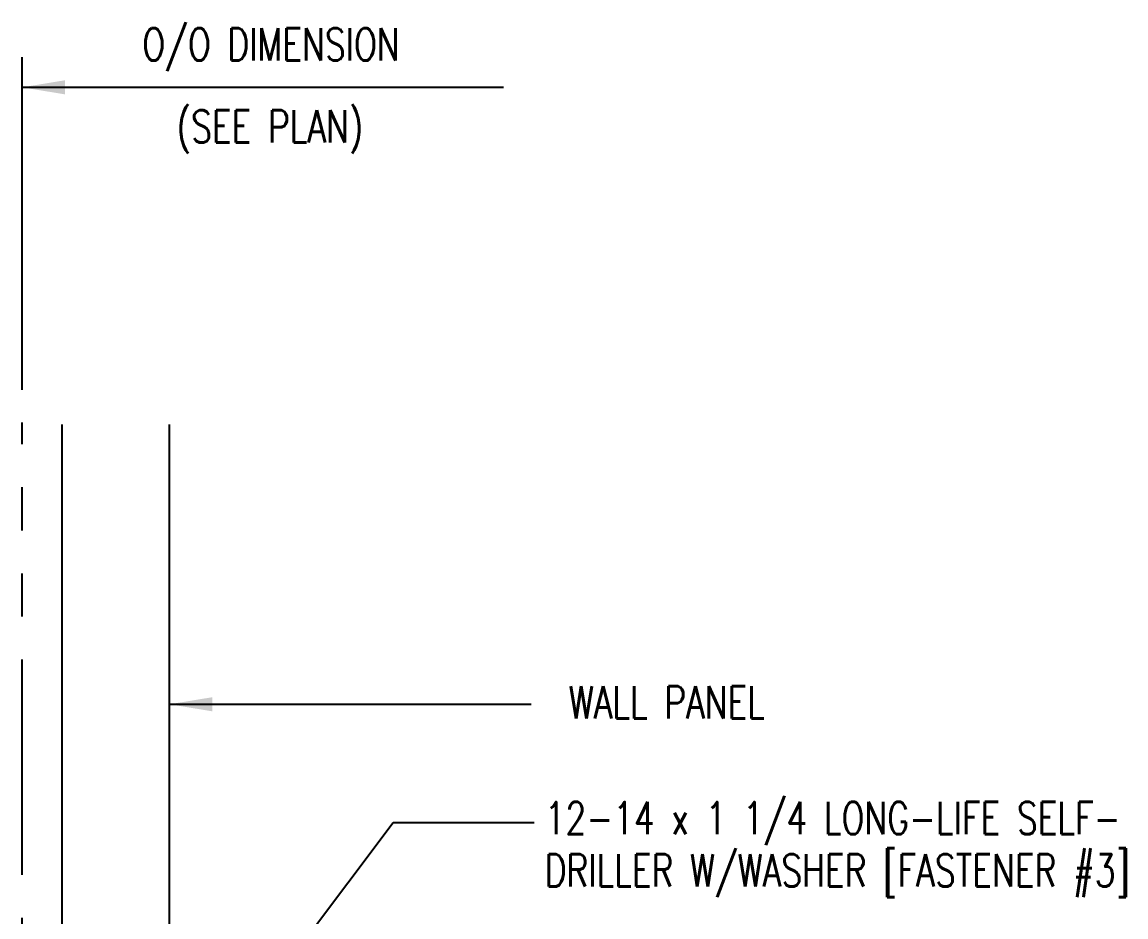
# Model space of a CAD drawing. Extents: x 11.4 to 37.2, y 13.7 to 44.3.
# Drawn here: x 19.52 to 32.34, y 33.94 to 44.33 of the extents above; entities that cross this region are included whole.
import ezdxf
from ezdxf.enums import TextEntityAlignment as Align

# ---------------------------------------------------------------- set-up
doc = ezdxf.new("R2010")
doc.units = 0
doc.header["$LTSCALE"] = 4
doc.header["$MEASUREMENT"] = 0
doc.linetypes.add('PHANTOM', pattern=[2.5, 1.25, -0.25, 0.25, -0.25, 0.25, -0.25])
for name, color, linetype in [('PANEL', 11, 'CONTINUOUS'), ('STLA', 12, 'CONTINUOUS'), ('TEXT', 2, 'CONTINUOUS'), ('TRIM', 6, 'CONTINUOUS')]:
    doc.layers.add(name, color=color, linetype=linetype)
doc.styles.add('TEXT1', font='ROMANS.shx', dxfattribs={"width": 0.75, "height": 0.375})
doc.dimstyles.new('DETAIL$7', dxfattribs={"dimscale": 4, "dimtxt": 0.09375, "dimasz": 0.125, "dimexe": 0.0625, "dimexo": 0.125, "dimgap": 0.0625, "dimtad": 1, "dimdec": 4, "dimzin": 3, "dimdsep": 46, "dimlunit": 4, "dimtxsty": 'TEXT1', "dimcen": 0.0625, "dimclrd": 7, "dimclre": 7, "dimclrt": 2, "dimadec": 0, "dimazin": 0, "dimtfac": 0.59375, "dimtdec": 4, "dimtmove": 2, "dimatfit": 3, "dimfxl": 0, "dimfrac": 2, "dimtolj": 1, "dimtzin": 3, "dimarcsym": 0})

# ---------------------------------------------------------------- blocks, each defined once
blk = doc.blocks.new('FD-F3')
at = {"layer": 'TEXT', "style": 'TEXT1', "width": 0.75}
for s, p in [('12-14 x 1 1/4 LONG-LIFE SELF-', (0.0047, -0.0408)), ('DRILLER W/WASHER [FASTENER #3]', (0.0047, -0.1926))]:
    blk.add_text(s, height=0.09375, dxfattribs=at).set_placement(p)
blk.add_attdef('(QUANTITY)', (0.0047, -0.3444), '', height=0.0938, dxfattribs=at)

msp = doc.modelspace()

# ---------------------------------------------------------------- linework, layer by layer
at = {"layer": 'PANEL'}
for p, q in [((19.98163, 39.65448), (19.98163, 28.32592)), ((21.23163, 28.32592), (21.23163, 39.65448))]:
    msp.add_line(p, q, dxfattribs=at)
at = {"layer": 'STLA', "color": 8, "linetype": 'PHANTOM', "ltscale": 0.5}
msp.add_line((19.52047, 14.42662), (19.52047, 39.67856), dxfattribs=at)
at = {"layer": 'TRIM', "color": 7}
msp.add_line((19.52047, 40.06015), (19.52047, 43.9202), dxfattribs=at)

# ---------------------------------------------------------------- block references
at = {"layer": 'TEXT', "xscale": 4, "yscale": 4, "zscale": 4}
msp.add_blockref('FD-F3', (25.57143, 35.06185), dxfattribs=at)

# ---------------------------------------------------------------- texts
at = {"layer": 'TEXT', "style": 'TEXT1', "width": 0.75}
msp.add_text('WALL PANEL', height=0.375, dxfattribs=at).set_placement((28.14848, 36.2432), align=Align.RIGHT)
at = {"layer": 'TRIM', "color": 2, "style": 'TEXT1', "width": 0.75}
for s, p in [('O/O DIMENSION', (20.91651, 43.88143)), ('(SEE PLAN)', (21.31569, 42.92835))]:
    msp.add_text(s, height=0.375, dxfattribs=at).set_placement(p)

# ---------------------------------------------------------------- leaders
at = {"layer": 'TEXT'}
for points in [[(21.23163, 36.40767), (24.25229, 36.40767), (25.43176, 36.40767)], [(20.12214, 30.09855), (23.82979, 35.03537), (25.46697, 35.03537)]]:
    msp.add_leader(points, dimstyle='DETAIL$7', dxfattribs=at)
at = {"layer": 'TRIM'}
msp.add_leader([(19.52047, 43.57046), (21.63928, 43.57046), (25.10993, 43.57046)], dimstyle='DETAIL$7', dxfattribs=at)

doc.saveas('drawing.dxf')
